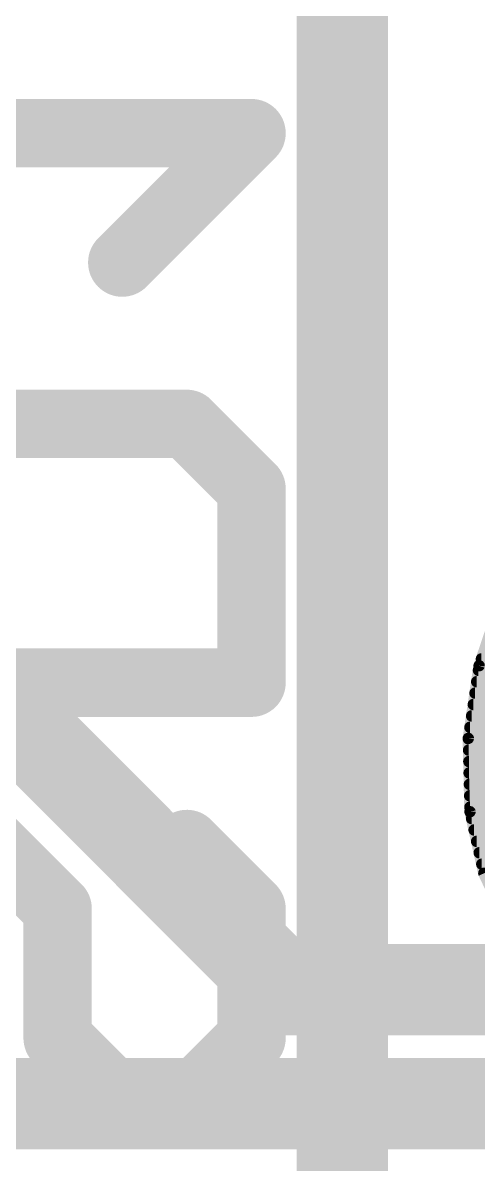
# Model space of a CAD drawing. Extents: x -2.8 to 25.5, y -2.5 to 56.
# Drawn here: x 15.29 to 16.305, y 21.709 to 24.251 of the extents above; entities that cross this region are included whole.
import ezdxf

# ---------------------------------------------------------------- set-up
doc = ezdxf.new("R2010")
doc.units = 0
for name, color, linetype in [('1', 12, 'CONTINUOUS'), ('16', 132, 'CONTINUOUS'), ('21', 41, 'CONTINUOUS'), ('22', 40, 'CONTINUOUS')]:
    doc.layers.add(name, color=color, linetype=linetype)

msp = doc.modelspace()

# ---------------------------------------------------------------- linework, layer by layer
at = {"layer": '1', "const_width": 0.2032}
for points in [[(15.875, 22.098), (14.224, 23.749)], [(16.891, 22.098), (15.875, 22.098)]]:
    msp.add_lwpolyline(points, dxfattribs=at)
at = {"layer": '1', "const_width": 0.1016}
for points in [[(15.875, 22.1488, 1), (15.875, 22.0472)], [(15.8391, 22.0621, 1), (15.9109, 22.1339)]]:
    msp.add_lwpolyline(points, format="xyb", dxfattribs=at)
at = {"layer": '16', "const_width": 0.2032}
msp.add_lwpolyline([(14.605, 21.844), (16.764, 21.844)], dxfattribs=at)
at = {"layer": '21', "const_width": 0.2032}
msp.add_lwpolyline([(16.002, 16.51), (16.002, 34.29)], dxfattribs=at)
at = {"layer": '22'}
for points, const_width in [([(15.7995, 24.0052), (14.9352, 24.0052)], 0.1524), ([(15.5114, 23.7171), (15.7995, 24.0052)], 0.1524), ([(15.0793, 23.3578), (15.6555, 23.3578)], 0.1524), ([(15.6555, 23.3578), (15.7995, 23.2138)], 0.1524), ([(15.7995, 23.2138), (15.7995, 22.7816)], 0.1524), ([(16.3068, 22.8194), (16.342, 22.9229)], 0.0254), ([(15.7995, 22.7816), (14.9352, 22.7816)], 0.1524), ([(16.2827, 22.6577), (16.3068, 22.8194)], 0.0254), ([(16.312, 22.8346), (16.5553, 22.8346)], 0.0254), ([(16.3053, 22.8092), (16.5517, 22.8092)], 0.0254), ([(16.3015, 22.7838), (16.5512, 22.7838)], 0.0254), ([(16.2977, 22.7584), (16.552, 22.7584)], 0.0254), ([(16.2939, 22.733), (16.5529, 22.733)], 0.0254), ([(16.2901, 22.7076), (16.5537, 22.7076)], 0.0254), ([(16.2863, 22.6822), (16.5545, 22.6822)], 0.0254), ([(16.2865, 22.4942), (16.2827, 22.6577)], 0.0254), ([(16.2827, 22.6568), (16.5554, 22.6568)], 0.0254), ([(16.2833, 22.6314), (16.5589, 22.6314)], 0.0254), ([(16.2839, 22.606), (16.5643, 22.606)], 0.0254), ([(16.2845, 22.5806), (16.5743, 22.5806)], 0.0254), ([(16.2851, 22.5552), (16.5865, 22.5552)], 0.0254), ([(16.2857, 22.5298), (16.6067, 22.5298)], 0.0254), ([(15.2233, 22.4223), (15.0793, 22.4223)], 0.1524), ([(15.3674, 22.2783), (15.2233, 22.4223)], 0.1524), ([(15.6555, 22.4223), (15.7995, 22.2783)], 0.1524), ([(16.2863, 22.5044), (16.6325, 22.5044)], 0.0254), ([(16.3173, 22.357), (16.2865, 22.4942)], 0.0254), ([(16.2899, 22.479), (16.6778, 22.479)], 0.0254), ([(16.2956, 22.4536), (17.1879, 22.4536)], 0.0254), ([(16.3013, 22.4282), (17.1796, 22.4282)], 0.0254), ([(16.307, 22.4028), (17.1714, 22.4028)], 0.0254), ([(16.3128, 22.3774), (17.1631, 22.3774)], 0.0254), ([(16.3779, 22.2301), (16.3173, 22.357)], 0.0254), ([(15.3674, 21.9901), (15.3674, 22.2783)], 0.1524), ([(15.7995, 22.2783), (15.7995, 21.9901)], 0.1524), ([(15.5114, 21.8461), (15.3674, 21.9901)], 0.1524), ([(15.7995, 21.9901), (15.6555, 21.8461)], 0.1524), ([(15.6555, 21.8461), (15.5114, 21.8461)], 0.1524)]:
    msp.add_lwpolyline(points, dxfattribs=dict(at, const_width=const_width))
for points, const_width in [([(15.8265, 23.9783, 1), (15.7726, 24.0322)], 0.0762), ([(15.7995, 23.9671, 1), (15.7995, 24.0433)], 0.0762), ([(15.4845, 23.7441, 1), (15.5384, 23.6902)], 0.0762), ([(15.6824, 23.3848, 1), (15.6285, 23.3309)], 0.0762), ([(15.6555, 23.3197, 1), (15.6555, 23.3959)], 0.0762), ([(15.8376, 23.2138, 1), (15.7614, 23.2138)], 0.0762), ([(15.7726, 23.1868, 1), (15.8265, 23.2407)], 0.0762), ([(15.7995, 22.7435, 1), (15.7995, 22.8197)], 0.0762), ([(16.3131, 22.8185, 1), (16.3005, 22.8203)], 0.0127), ([(16.3008, 22.8214, 1), (16.3128, 22.8174)], 0.0127), ([(16.312, 22.841, 1), (16.312, 22.8283)], 0.0127), ([(15.7614, 22.7816, 1), (15.8376, 22.7816)], 0.0762), ([(16.3053, 22.8156, 1), (16.3053, 22.8028)], 0.0127), ([(16.3015, 22.7902, 1), (16.3015, 22.7774)], 0.0127), ([(16.2977, 22.7648, 1), (16.2977, 22.7521)], 0.0127), ([(16.2939, 22.7394, 1), (16.2939, 22.7266)], 0.0127), ([(16.2901, 22.714, 1), (16.2901, 22.7012)], 0.0127), ([(16.2863, 22.6886, 1), (16.2863, 22.6759)], 0.0127), ([(16.289, 22.6578, 1), (16.2763, 22.6575)], 0.0127), ([(16.2827, 22.6632, 1), (16.2827, 22.6504)], 0.0127), ([(16.2764, 22.6586, 1), (16.289, 22.6567)], 0.0127), ([(16.2833, 22.6378, 1), (16.2833, 22.6251)], 0.0127), ([(16.2839, 22.6124, 1), (16.2839, 22.5997)], 0.0127), ([(16.2845, 22.587, 1), (16.2845, 22.5742)], 0.0127), ([(16.2851, 22.5616, 1), (16.2851, 22.5489)], 0.0127), ([(16.2857, 22.5362, 1), (16.2857, 22.5235)], 0.0127), ([(15.2233, 22.3842, 1), (15.2233, 22.4604)], 0.0762), ([(15.6824, 22.4493, 1), (15.6285, 22.3954)], 0.0762), ([(16.2863, 22.5108, 1), (16.2863, 22.498)], 0.0127), ([(16.2927, 22.4956, 1), (16.2803, 22.4928)], 0.0127), ([(16.2802, 22.4941, 1), (16.2928, 22.4943)], 0.0127), ([(16.2899, 22.4854, 1), (16.2899, 22.4727)], 0.0127), ([(16.2956, 22.46, 1), (16.2956, 22.4473)], 0.0127), ([(16.3013, 22.4346, 1), (16.3013, 22.4218)], 0.0127), ([(16.307, 22.4092, 1), (16.307, 22.3965)], 0.0127), ([(16.3128, 22.3838, 1), (16.3128, 22.3711)], 0.0127), ([(16.3231, 22.3597, 1), (16.3116, 22.3543)], 0.0127), ([(15.4055, 22.2783, 1), (15.3293, 22.2783)], 0.0762), ([(15.3404, 22.2513, 1), (15.3943, 22.3052)], 0.0762), ([(15.8376, 22.2783, 1), (15.7614, 22.2783)], 0.0762), ([(15.7726, 22.2513, 1), (15.8265, 22.3052)], 0.0762), ([(15.3943, 22.0171, 1), (15.3404, 21.9632)], 0.0762), ([(15.8265, 21.9632, 1), (15.7726, 22.0171)], 0.0762), ([(15.3293, 21.9901, 1), (15.4055, 21.9901)], 0.0762), ([(15.7614, 21.9901, 1), (15.8376, 21.9901)], 0.0762), ([(15.5114, 21.8842, 1), (15.5114, 21.808)], 0.0762), ([(15.4845, 21.8191, 1), (15.5384, 21.873)], 0.0762), ([(15.6285, 21.873, 1), (15.6824, 21.8191)], 0.0762), ([(15.6555, 21.808, 1), (15.6555, 21.8842)], 0.0762)]:
    msp.add_lwpolyline(points, format="xyb", dxfattribs=dict(at, const_width=const_width))

doc.saveas('drawing.dxf')
